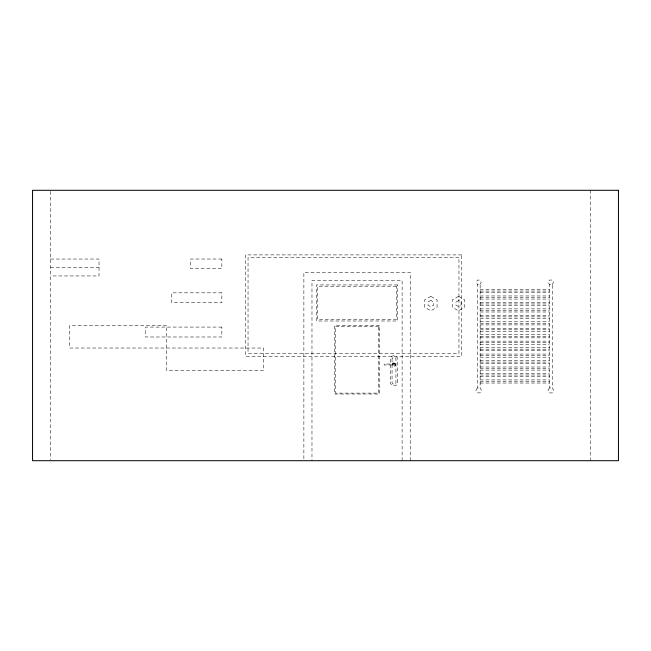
<?xml version="1.0" encoding="UTF-8"?>
<svg xmlns="http://www.w3.org/2000/svg" width="651" height="651" viewBox="0 0 651 651"><rect width="100%" height="100%" fill="white"/><g stroke="black" fill="none" stroke-linecap="round" stroke-linejoin="round"><path stroke-width="0.49" stroke-dasharray="3.25 2.44" d="M479.99 284.43L481.252 282.249L479.99 280.068L477.476 280.068L476.223 282.249L477.476 284.43M477.313 387.963L475.897 390.421L477.313 392.878L480.153 392.878L481.569 390.421L480.153 387.963L480.153 284.43L477.313 284.43L477.313 387.963L480.153 387.963M552.194 284.593L553.553 282.249L552.292 280.068L549.403 280.068L548.142 282.249L549.493 284.593M549.411 387.923L547.971 390.421L549.411 392.911L552.284 392.911L553.724 390.421L552.284 387.923L552.284 284.593L549.411 284.593L549.411 387.923L552.284 387.923M393.204 364.039L394.001 363.584L394.799 364.039L394.799 364.959L394.001 365.423L393.204 364.959L384.196 364.959L384.196 364.039L393.204 364.039L393.204 364.959M50.575 259.041L99.025 259.041L99.025 275.943L50.575 275.943M50.575 267.488L99.025 267.488M480.153 289.492L549.411 289.492M480.153 291.054L549.411 291.054M480.153 292.616L549.411 292.616M480.153 295.953L549.411 295.953M480.153 297.507L549.411 297.507M480.153 299.069L549.411 299.069M480.153 302.406L549.411 302.406M480.153 303.968L549.411 303.968M480.153 305.531L549.411 305.531M480.153 308.867L549.411 308.867M480.153 310.429L549.411 310.429M480.153 311.992L549.411 311.992M480.153 315.32L549.411 315.32M480.153 316.882L549.411 316.882M480.153 318.445L549.411 318.445M480.153 321.781L549.411 321.781M480.153 323.344L549.411 323.344M480.153 324.906L549.411 324.906M480.153 328.242L549.411 328.242M480.153 329.805L549.411 329.805M480.153 331.359L549.411 331.359M480.153 334.695L549.411 334.695M480.153 336.258L549.411 336.258M480.153 337.82L549.411 337.82M480.153 341.157L549.411 341.157M480.153 342.719L549.411 342.719M480.153 344.281L549.411 344.281M480.153 347.618L549.411 347.618M480.153 349.18L549.411 349.18M480.153 350.734L549.411 350.734M480.153 354.071L549.411 354.071M480.153 355.633L549.411 355.633M480.153 357.196L549.411 357.196M480.153 360.532L549.411 360.532M480.153 362.094L549.411 362.094M480.153 363.657L549.411 363.657M480.153 366.993L549.411 366.993M480.153 368.556L549.411 368.556M480.153 370.11L549.411 370.11M480.153 373.446L549.411 373.446M480.153 375.009L549.411 375.009M480.153 376.571L549.411 376.571M480.153 379.907L549.411 379.907M480.153 381.47L549.411 381.47M480.153 383.032L549.411 383.032M590.506 190.295L590.506 460.705M410.228 460.705L410.228 272.321L303.871 272.321L303.871 460.705M402.115 460.705L402.115 280.435L311.975 280.435L311.975 460.705M50.575 191.313L50.575 459.687M392.065 358.782L392.065 382.804A2.002 2.002 0 0 0 395.938 382.804L395.938 358.782A2.002 2.002 0 0 0 392.065 358.782M430.832 296.368L424.59 299.973L424.59 307.191L430.832 310.796L437.081 307.191L437.081 299.973L430.832 296.368M430.832 300.363L428.049 301.974L428.049 305.189L430.832 306.8L433.623 305.189L433.623 301.974L430.832 300.363M458.516 296.368L452.274 299.973L452.274 307.191L458.516 310.796L464.765 307.191L464.765 299.973L458.516 296.368M458.516 300.599L455.936 302.088L455.936 305.075L458.516 306.564L461.095 305.075L461.095 302.088L458.516 300.599M394.001 362.68L392.431 363.592L392.431 365.414L394.001 366.318L395.58 365.414L395.58 363.592L394.001 362.68M394.001 363.12L392.805 363.811L392.805 365.195L394.001 365.886L395.206 365.195L395.206 363.811L394.001 363.12M461.673 254.899L245.337 254.899L245.337 356.309L461.673 356.309L461.673 254.899M458.963 257.609L248.039 257.609L248.039 353.607L458.963 353.607L458.963 257.609M221.845 259.025L190.694 259.025L190.694 268.717L221.845 268.717L221.845 259.025M397.615 284.935L316.484 284.935L316.484 320.992L397.615 320.992L397.615 284.935M396.337 286.212L317.761 286.212L317.761 319.722L396.337 319.722L396.337 286.212M221.845 292.828L171.766 292.828L171.766 302.739L221.845 302.739L221.845 292.828M166.632 325.5L69.73 325.5L69.73 348.033L263.533 348.033L263.533 370.565L166.632 370.565L166.632 325.5M379.582 325.5L334.516 325.5L334.516 394.001L379.582 394.001L379.582 325.5M378.687 326.395L335.411 326.395L335.411 393.114L378.687 393.114L378.687 326.395M221.845 327.079L145.629 327.079L145.629 336.99L221.845 336.99L221.845 327.079M397.615 382.283L397.615 359.303A3.605 3.605 0 0 0 394.001 355.698A3.605 3.605 0 0 0 390.397 359.303L390.397 382.283A3.605 3.605 0 0 0 394.001 385.897A3.605 3.605 0 0 0 397.615 382.283"/><path stroke-width="0.98" d="M618.45 190.295L32.55 190.295L32.55 460.705L618.45 460.705L618.45 190.295"/></g></svg>
